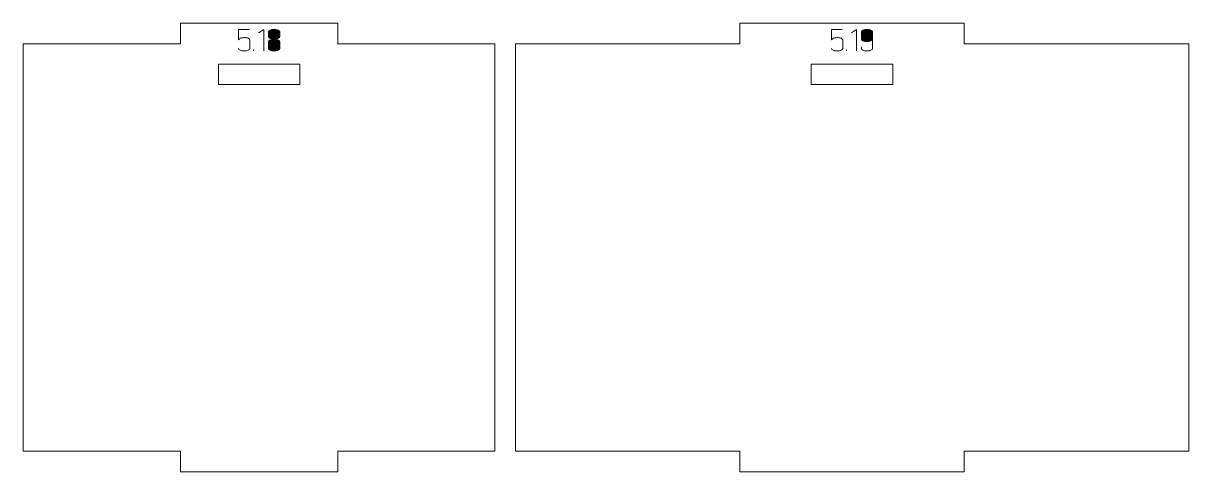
# Model space of a CAD drawing. Header units: centimetres. Extents: x -191 to 212, y -234 to 239.
# Drawn here: x 194.92 to 212.07, y 69.13 to 75.73 of the extents above; entities that cross this region are included whole.
import ezdxf

# ---------------------------------------------------------------- set-up
doc = ezdxf.new("R2010")
doc.units = ezdxf.units.CM
doc.header["$MEASUREMENT"] = 0
doc.layers.add('Capa 1', color=7, linetype='Continuous')

msp = doc.modelspace()

# ---------------------------------------------------------------- hatches: boundary and pattern name
at = {"layer": 'Capa 1', "true_color": 0x3e4095}
h = msp.add_hatch(color=175, dxfattribs=at)
edge = h.paths.add_edge_path()
edge.add_spline(control_points=[(198.16848, 75.32447), (198.14494, 75.32447), (198.12529, 75.32791), (198.10955, 75.33479), (198.0938, 75.34167), (198.08593, 75.35), (198.08593, 75.35978), (198.08593, 75.35), (198.0938, 75.34167), (198.10955, 75.33479), (198.12529, 75.32791), (198.14494, 75.32447), (198.16848, 75.32447), (198.19202, 75.32447), (198.21167, 75.32791), (198.22741, 75.33479), (198.24316, 75.34167), (198.25103, 75.35), (198.25103, 75.35978), (198.25103, 75.35978), (198.25103, 75.48544), (198.25103, 75.48544), (198.25103, 75.49523), (198.24316, 75.50356), (198.22741, 75.51044), (198.21167, 75.51732), (198.19202, 75.52076), (198.16848, 75.52076), (198.14708, 75.51892), (198.13057, 75.51647), (198.11895, 75.51342), (198.10733, 75.51036), (198.09633, 75.50103), (198.08593, 75.48544), (198.08593, 75.48544), (198.08593, 75.64091), (198.08593, 75.64091), (198.08593, 75.64091), (198.24553, 75.64091), (198.24553, 75.64091), (198.24553, 75.64091), (198.08593, 75.64091), (198.08593, 75.64091), (198.08593, 75.64091), (198.08593, 75.48544), (198.08593, 75.48544), (198.09633, 75.50103), (198.10733, 75.51036), (198.11895, 75.51342), (198.13057, 75.51647), (198.14708, 75.51892), (198.16848, 75.52076), (198.19202, 75.52076), (198.21167, 75.51732), (198.22741, 75.51044), (198.24316, 75.50356), (198.25103, 75.49523), (198.25103, 75.48544), (198.25103, 75.48544), (198.25103, 75.35978), (198.25103, 75.35978), (198.25103, 75.35), (198.24316, 75.34167), (198.22741, 75.33479), (198.21167, 75.32791), (198.19202, 75.32447), (198.16848, 75.32447)], knot_values=[0, 0, 0, 0, 0.04545455, 0.04545455, 0.04545455, 0.09090909, 0.09090909, 0.09090909, 0.13636364, 0.13636364, 0.13636364, 0.18181818, 0.18181818, 0.18181818, 0.22727273, 0.22727273, 0.22727273, 0.27272727, 0.27272727, 0.27272727, 0.31818182, 0.31818182, 0.31818182, 0.36363636, 0.36363636, 0.36363636, 0.40909091, 0.40909091, 0.40909091, 0.45454545, 0.45454545, 0.45454545, 0.5, 0.5, 0.5, 0.54545455, 0.54545455, 0.54545455, 0.59090909, 0.59090909, 0.59090909, 0.63636364, 0.63636364, 0.63636364, 0.68181818, 0.68181818, 0.68181818, 0.72727273, 0.72727273, 0.72727273, 0.77272727, 0.77272727, 0.77272727, 0.81818182, 0.81818182, 0.81818182, 0.86363636, 0.86363636, 0.86363636, 0.90909091, 0.90909091, 0.90909091, 0.95454545, 0.95454545, 0.95454545, 1, 1, 1, 1], degree=3, periodic=1)
h = msp.add_hatch(color=175, dxfattribs=at)
edge = h.paths.add_edge_path()
edge.add_spline(control_points=[(198.45557, 75.64137), (198.45557, 75.64137), (198.37944, 75.58863), (198.37944, 75.58863), (198.37944, 75.58863), (198.45557, 75.64137), (198.45557, 75.64137), (198.45557, 75.64137), (198.45557, 75.32447), (198.45557, 75.32447), (198.45557, 75.32447), (198.45557, 75.64137), (198.45557, 75.64137)], knot_values=[0, 0, 0, 0, 0.25, 0.25, 0.25, 0.5, 0.5, 0.5, 0.75, 0.75, 0.75, 1, 1, 1, 1], degree=3, periodic=1)
h = msp.add_hatch(color=175, dxfattribs=at)
edge = h.paths.add_edge_path()
edge.add_spline(control_points=[(198.5262, 75.5313), (198.5262, 75.52335), (198.53186, 75.51617), (198.54317, 75.50975), (198.55448, 75.50333), (198.57634, 75.49905), (198.60875, 75.49691), (198.64116, 75.49905), (198.66302, 75.50333), (198.67433, 75.50975), (198.68564, 75.51617), (198.6913, 75.52335), (198.6913, 75.5313), (198.6913, 75.5313), (198.6913, 75.6056), (198.6913, 75.6056), (198.6913, 75.61538), (198.68343, 75.62371), (198.66768, 75.63059), (198.65194, 75.63747), (198.63229, 75.64091), (198.60875, 75.64091), (198.58521, 75.64091), (198.56556, 75.63747), (198.54982, 75.63059), (198.53407, 75.62371), (198.5262, 75.61538), (198.5262, 75.6056), (198.5262, 75.6056), (198.5262, 75.5313), (198.5262, 75.5313)], knot_values=[0, 0, 0, 0, 0.1, 0.1, 0.1, 0.2, 0.2, 0.2, 0.3, 0.3, 0.3, 0.4, 0.4, 0.4, 0.5, 0.5, 0.5, 0.6, 0.6, 0.6, 0.7, 0.7, 0.7, 0.8, 0.8, 0.8, 0.9, 0.9, 0.9, 1, 1, 1, 1], degree=3, periodic=1)
h = msp.add_hatch(color=175, dxfattribs=at)
edge = h.paths.add_edge_path()
edge.add_spline(control_points=[(198.60875, 75.32447), (198.58521, 75.32447), (198.56556, 75.32791), (198.54982, 75.33479), (198.53407, 75.34167), (198.5262, 75.35), (198.5262, 75.35978), (198.5262, 75.35978), (198.5262, 75.46297), (198.5262, 75.46297), (198.5262, 75.47123), (198.53186, 75.47841), (198.54317, 75.48452), (198.55448, 75.49064), (198.57634, 75.49477), (198.60875, 75.49691), (198.57634, 75.49905), (198.55448, 75.50333), (198.54317, 75.50975), (198.53186, 75.51617), (198.5262, 75.52335), (198.5262, 75.5313), (198.5262, 75.5313), (198.5262, 75.6056), (198.5262, 75.6056), (198.5262, 75.61538), (198.53407, 75.62371), (198.54982, 75.63059), (198.56556, 75.63747), (198.58521, 75.64091), (198.60875, 75.64091), (198.63229, 75.64091), (198.65194, 75.63747), (198.66768, 75.63059), (198.68343, 75.62371), (198.6913, 75.61538), (198.6913, 75.6056), (198.6913, 75.6056), (198.6913, 75.5313), (198.6913, 75.5313), (198.6913, 75.52335), (198.68564, 75.51617), (198.67433, 75.50975), (198.66302, 75.50333), (198.64116, 75.49905), (198.60875, 75.49691), (198.64116, 75.49477), (198.66302, 75.49064), (198.67433, 75.48452), (198.68564, 75.47841), (198.6913, 75.47123), (198.6913, 75.46297), (198.6913, 75.46297), (198.6913, 75.35978), (198.6913, 75.35978), (198.6913, 75.35), (198.68343, 75.34167), (198.66768, 75.33479), (198.65194, 75.32791), (198.63229, 75.32447), (198.60875, 75.32447)], knot_values=[0, 0, 0, 0, 0.05, 0.05, 0.05, 0.1, 0.1, 0.1, 0.15, 0.15, 0.15, 0.2, 0.2, 0.2, 0.25, 0.25, 0.25, 0.3, 0.3, 0.3, 0.35, 0.35, 0.35, 0.4, 0.4, 0.4, 0.45, 0.45, 0.45, 0.5, 0.5, 0.5, 0.55, 0.55, 0.55, 0.6, 0.6, 0.6, 0.65, 0.65, 0.65, 0.7, 0.7, 0.7, 0.75, 0.75, 0.75, 0.8, 0.8, 0.8, 0.85, 0.85, 0.85, 0.9, 0.9, 0.9, 0.95, 0.95, 0.95, 1, 1, 1, 1], degree=3, periodic=1)
h = msp.add_hatch(color=175, dxfattribs=at)
edge = h.paths.add_edge_path()
edge.add_spline(control_points=[(198.5262, 75.35978), (198.5262, 75.35), (198.53407, 75.34167), (198.54982, 75.33479), (198.56556, 75.32791), (198.58521, 75.32447), (198.60875, 75.32447), (198.63229, 75.32447), (198.65194, 75.32791), (198.66768, 75.33479), (198.68343, 75.34167), (198.6913, 75.35), (198.6913, 75.35978), (198.6913, 75.35978), (198.6913, 75.46297), (198.6913, 75.46297), (198.6913, 75.47123), (198.68564, 75.47841), (198.67433, 75.48452), (198.66302, 75.49064), (198.64116, 75.49477), (198.60875, 75.49691), (198.57634, 75.49477), (198.55448, 75.49064), (198.54317, 75.48452), (198.53186, 75.47841), (198.5262, 75.47123), (198.5262, 75.46297), (198.5262, 75.46297), (198.5262, 75.35978), (198.5262, 75.35978)], knot_values=[0, 0, 0, 0, 0.1, 0.1, 0.1, 0.2, 0.2, 0.2, 0.3, 0.3, 0.3, 0.4, 0.4, 0.4, 0.5, 0.5, 0.5, 0.6, 0.6, 0.6, 0.7, 0.7, 0.7, 0.8, 0.8, 0.8, 0.9, 0.9, 0.9, 1, 1, 1, 1], degree=3, periodic=1)
h = msp.add_hatch(color=175, dxfattribs=at)
edge = h.paths.add_edge_path()
edge.add_spline(control_points=[(206.89569, 75.32447), (206.87215, 75.32447), (206.8525, 75.32791), (206.83676, 75.33479), (206.82101, 75.34167), (206.81314, 75.35), (206.81314, 75.35978), (206.81314, 75.35), (206.82101, 75.34167), (206.83676, 75.33479), (206.8525, 75.32791), (206.87215, 75.32447), (206.89569, 75.32447), (206.91923, 75.32447), (206.93888, 75.32791), (206.95462, 75.33479), (206.97037, 75.34167), (206.97824, 75.35), (206.97824, 75.35978), (206.97824, 75.35978), (206.97824, 75.48544), (206.97824, 75.48544), (206.97824, 75.49523), (206.97037, 75.50356), (206.95462, 75.51044), (206.93888, 75.51732), (206.91923, 75.52076), (206.89569, 75.52076), (206.87429, 75.51892), (206.85778, 75.51647), (206.84616, 75.51342), (206.83454, 75.51036), (206.82354, 75.50103), (206.81314, 75.48544), (206.81314, 75.48544), (206.81314, 75.64091), (206.81314, 75.64091), (206.81314, 75.64091), (206.97274, 75.64091), (206.97274, 75.64091), (206.97274, 75.64091), (206.81314, 75.64091), (206.81314, 75.64091), (206.81314, 75.64091), (206.81314, 75.48544), (206.81314, 75.48544), (206.82354, 75.50103), (206.83454, 75.51036), (206.84616, 75.51342), (206.85778, 75.51647), (206.87429, 75.51892), (206.89569, 75.52076), (206.91923, 75.52076), (206.93888, 75.51732), (206.95462, 75.51044), (206.97037, 75.50356), (206.97824, 75.49523), (206.97824, 75.48544), (206.97824, 75.48544), (206.97824, 75.35978), (206.97824, 75.35978), (206.97824, 75.35), (206.97037, 75.34167), (206.95462, 75.33479), (206.93888, 75.32791), (206.91923, 75.32447), (206.89569, 75.32447)], knot_values=[0, 0, 0, 0, 0.04545455, 0.04545455, 0.04545455, 0.09090909, 0.09090909, 0.09090909, 0.13636364, 0.13636364, 0.13636364, 0.18181818, 0.18181818, 0.18181818, 0.22727273, 0.22727273, 0.22727273, 0.27272727, 0.27272727, 0.27272727, 0.31818182, 0.31818182, 0.31818182, 0.36363636, 0.36363636, 0.36363636, 0.40909091, 0.40909091, 0.40909091, 0.45454545, 0.45454545, 0.45454545, 0.5, 0.5, 0.5, 0.54545455, 0.54545455, 0.54545455, 0.59090909, 0.59090909, 0.59090909, 0.63636364, 0.63636364, 0.63636364, 0.68181818, 0.68181818, 0.68181818, 0.72727273, 0.72727273, 0.72727273, 0.77272727, 0.77272727, 0.77272727, 0.81818182, 0.81818182, 0.81818182, 0.86363636, 0.86363636, 0.86363636, 0.90909091, 0.90909091, 0.90909091, 0.95454545, 0.95454545, 0.95454545, 1, 1, 1, 1], degree=3, periodic=1)
h = msp.add_hatch(color=175, dxfattribs=at)
edge = h.paths.add_edge_path()
edge.add_spline(control_points=[(207.18278, 75.64137), (207.18278, 75.64137), (207.10665, 75.58863), (207.10665, 75.58863), (207.10665, 75.58863), (207.18278, 75.64137), (207.18278, 75.64137), (207.18278, 75.64137), (207.18278, 75.32447), (207.18278, 75.32447), (207.18278, 75.32447), (207.18278, 75.64137), (207.18278, 75.64137)], knot_values=[0, 0, 0, 0, 0.25, 0.25, 0.25, 0.5, 0.5, 0.5, 0.75, 0.75, 0.75, 1, 1, 1, 1], degree=3, periodic=1)
h = msp.add_hatch(color=175, dxfattribs=at)
edge = h.paths.add_edge_path()
edge.add_spline(control_points=[(207.25341, 75.49828), (207.25341, 75.4885), (207.26128, 75.48017), (207.27703, 75.47329), (207.29277, 75.46641), (207.31242, 75.46297), (207.33596, 75.46297), (207.3592, 75.46236), (207.37876, 75.46519), (207.39466, 75.47145), (207.41056, 75.47772), (207.41851, 75.48667), (207.41851, 75.49828), (207.41851, 75.49828), (207.41851, 75.6056), (207.41851, 75.6056), (207.41851, 75.61538), (207.41064, 75.62371), (207.39489, 75.63059), (207.37915, 75.63747), (207.3595, 75.64091), (207.33596, 75.64091), (207.31242, 75.64091), (207.29277, 75.63747), (207.27703, 75.63059), (207.26128, 75.62371), (207.25341, 75.61538), (207.25341, 75.6056), (207.25341, 75.6056), (207.25341, 75.49828), (207.25341, 75.49828)], knot_values=[0, 0, 0, 0, 0.1, 0.1, 0.1, 0.2, 0.2, 0.2, 0.3, 0.3, 0.3, 0.4, 0.4, 0.4, 0.5, 0.5, 0.5, 0.6, 0.6, 0.6, 0.7, 0.7, 0.7, 0.8, 0.8, 0.8, 0.9, 0.9, 0.9, 1, 1, 1, 1], degree=3, periodic=1)
h = msp.add_hatch(color=175, dxfattribs=at)
edge = h.paths.add_edge_path()
edge.add_spline(control_points=[(207.33596, 75.32447), (207.31242, 75.32447), (207.29277, 75.32791), (207.27703, 75.33479), (207.26128, 75.34167), (207.25341, 75.35), (207.25341, 75.35978), (207.25341, 75.35978), (207.25341, 75.38501), (207.25341, 75.38501), (207.25341, 75.38501), (207.25341, 75.35978), (207.25341, 75.35978), (207.25341, 75.35), (207.26128, 75.34167), (207.27703, 75.33479), (207.29277, 75.32791), (207.31242, 75.32447), (207.33596, 75.32447), (207.3595, 75.32447), (207.37915, 75.32791), (207.39489, 75.33479), (207.41064, 75.34167), (207.41851, 75.35), (207.41851, 75.35978), (207.41851, 75.35978), (207.41851, 75.49828), (207.41851, 75.49828), (207.41851, 75.48667), (207.41056, 75.47772), (207.39466, 75.47145), (207.37876, 75.46519), (207.3592, 75.46236), (207.33596, 75.46297), (207.31242, 75.46297), (207.29277, 75.46641), (207.27703, 75.47329), (207.26128, 75.48017), (207.25341, 75.4885), (207.25341, 75.49828), (207.25341, 75.49828), (207.25341, 75.6056), (207.25341, 75.6056), (207.25341, 75.61538), (207.26128, 75.62371), (207.27703, 75.63059), (207.29277, 75.63747), (207.31242, 75.64091), (207.33596, 75.64091), (207.3595, 75.64091), (207.37915, 75.63747), (207.39489, 75.63059), (207.41064, 75.62371), (207.41851, 75.61538), (207.41851, 75.6056), (207.41851, 75.6056), (207.41851, 75.49828), (207.41851, 75.49828), (207.41851, 75.49828), (207.41851, 75.35978), (207.41851, 75.35978), (207.41851, 75.35), (207.41064, 75.34167), (207.39489, 75.33479), (207.37915, 75.32791), (207.3595, 75.32447), (207.33596, 75.32447)], knot_values=[0, 0, 0, 0, 0.04545455, 0.04545455, 0.04545455, 0.09090909, 0.09090909, 0.09090909, 0.13636364, 0.13636364, 0.13636364, 0.18181818, 0.18181818, 0.18181818, 0.22727273, 0.22727273, 0.22727273, 0.27272727, 0.27272727, 0.27272727, 0.31818182, 0.31818182, 0.31818182, 0.36363636, 0.36363636, 0.36363636, 0.40909091, 0.40909091, 0.40909091, 0.45454545, 0.45454545, 0.45454545, 0.5, 0.5, 0.5, 0.54545455, 0.54545455, 0.54545455, 0.59090909, 0.59090909, 0.59090909, 0.63636364, 0.63636364, 0.63636364, 0.68181818, 0.68181818, 0.68181818, 0.72727273, 0.72727273, 0.72727273, 0.77272727, 0.77272727, 0.77272727, 0.81818182, 0.81818182, 0.81818182, 0.86363636, 0.86363636, 0.86363636, 0.90909091, 0.90909091, 0.90909091, 0.95454545, 0.95454545, 0.95454545, 1, 1, 1, 1], degree=3, periodic=1)
h = msp.add_hatch(color=175, dxfattribs=at)
edge = h.paths.add_edge_path()
edge.add_spline(control_points=[(198.30606, 75.32447), (198.30606, 75.32447), (198.30606, 75.34694), (198.30606, 75.34694), (198.30606, 75.34694), (198.30606, 75.32447), (198.30606, 75.32447)], knot_values=[0, 0, 0, 0, 0.5, 0.5, 0.5, 1, 1, 1, 1], degree=3, periodic=1)
h = msp.add_hatch(color=175, dxfattribs=at)
edge = h.paths.add_edge_path()
edge.add_spline(control_points=[(207.03327, 75.32447), (207.03327, 75.32447), (207.03327, 75.34694), (207.03327, 75.34694), (207.03327, 75.34694), (207.03327, 75.32447), (207.03327, 75.32447)], knot_values=[0, 0, 0, 0, 0.5, 0.5, 0.5, 1, 1, 1, 1], degree=3, periodic=1)

# ---------------------------------------------------------------- linework, layer by layer
at = {"layer": 'Capa 1', "color": 240, "lineweight": 9}
for points, knots in [([(194.91703, 75.43087), (194.91703, 75.43087), (194.91703, 69.43087), (194.91703, 69.43087), (194.91703, 69.43087), (197.23142, 69.43087), (197.23142, 69.43087), (197.23142, 69.43087), (197.23142, 69.13087), (197.23142, 69.13087), (197.23142, 69.13087), (199.54581, 69.13087), (199.54581, 69.13087), (199.54581, 69.13087), (199.54581, 69.43087), (199.54581, 69.43087), (199.54581, 69.43087), (201.8602, 69.43087), (201.8602, 69.43087), (201.8602, 69.43087), (201.8602, 75.43087), (201.8602, 75.43087), (201.8602, 75.43087), (199.54581, 75.43087), (199.54581, 75.43087), (199.54581, 75.43087), (199.54581, 75.73087), (199.54581, 75.73087), (199.54581, 75.73087), (197.23142, 75.73087), (197.23142, 75.73087), (197.23142, 75.73087), (197.23142, 75.43087), (197.23142, 75.43087), (197.23142, 75.43087), (194.91703, 75.43087), (194.91703, 75.43087)], [0, 0, 0, 0, 0.08333333, 0.08333333, 0.08333333, 0.16666667, 0.16666667, 0.16666667, 0.25, 0.25, 0.25, 0.33333333, 0.33333333, 0.33333333, 0.41666667, 0.41666667, 0.41666667, 0.5, 0.5, 0.5, 0.58333333, 0.58333333, 0.58333333, 0.66666667, 0.66666667, 0.66666667, 0.75, 0.75, 0.75, 0.83333333, 0.83333333, 0.83333333, 0.91666667, 0.91666667, 0.91666667, 1, 1, 1, 1]), ([(202.1602, 75.43087), (202.1602, 75.43087), (202.1602, 69.43087), (202.1602, 69.43087), (202.1602, 69.43087), (205.46395, 69.43087), (205.46395, 69.43087), (205.46395, 69.43087), (205.46395, 69.13087), (205.46395, 69.13087), (205.46395, 69.13087), (208.76769, 69.13087), (208.76769, 69.13087), (208.76769, 69.13087), (208.76769, 69.43087), (208.76769, 69.43087), (208.76769, 69.43087), (212.07144, 69.43087), (212.07144, 69.43087), (212.07144, 69.43087), (212.07144, 75.43087), (212.07144, 75.43087), (212.07144, 75.43087), (208.76769, 75.43087), (208.76769, 75.43087), (208.76769, 75.43087), (208.76769, 75.73087), (208.76769, 75.73087), (208.76769, 75.73087), (205.46395, 75.73087), (205.46395, 75.73087), (205.46395, 75.73087), (205.46395, 75.43087), (205.46395, 75.43087), (205.46395, 75.43087), (202.1602, 75.43087), (202.1602, 75.43087)], [0, 0, 0, 0, 0.08333333, 0.08333333, 0.08333333, 0.16666667, 0.16666667, 0.16666667, 0.25, 0.25, 0.25, 0.33333333, 0.33333333, 0.33333333, 0.41666667, 0.41666667, 0.41666667, 0.5, 0.5, 0.5, 0.58333333, 0.58333333, 0.58333333, 0.66666667, 0.66666667, 0.66666667, 0.75, 0.75, 0.75, 0.83333333, 0.83333333, 0.83333333, 0.91666667, 0.91666667, 0.91666667, 1, 1, 1, 1]), ([(197.78861, 74.83107), (197.78861, 74.83107), (198.98861, 74.83107), (198.98861, 74.83107), (198.98861, 74.83107), (198.98861, 75.13107), (198.98861, 75.13107), (198.98861, 75.13107), (197.78861, 75.13107), (197.78861, 75.13107), (197.78861, 75.13107), (197.78861, 74.83107), (197.78861, 74.83107)], [0, 0, 0, 0, 0.25, 0.25, 0.25, 0.5, 0.5, 0.5, 0.75, 0.75, 0.75, 1, 1, 1, 1]), ([(206.51582, 74.83107), (206.51582, 74.83107), (207.71582, 74.83107), (207.71582, 74.83107), (207.71582, 74.83107), (207.71582, 75.13107), (207.71582, 75.13107), (207.71582, 75.13107), (206.51582, 75.13107), (206.51582, 75.13107), (206.51582, 75.13107), (206.51582, 74.83107), (206.51582, 74.83107)], [0, 0, 0, 0, 0.25, 0.25, 0.25, 0.5, 0.5, 0.5, 0.75, 0.75, 0.75, 1, 1, 1, 1])]:
    msp.add_open_spline(points, degree=3, knots=knots, dxfattribs=at)
at = {"layer": 'Capa 1', "color": 114, "lineweight": 9}
for points, knots in [([(198.16848, 75.32447), (198.14494, 75.32447), (198.12529, 75.32791), (198.10955, 75.33479), (198.0938, 75.34167), (198.08593, 75.35), (198.08593, 75.35978), (198.08593, 75.35), (198.0938, 75.34167), (198.10955, 75.33479), (198.12529, 75.32791), (198.14494, 75.32447), (198.16848, 75.32447), (198.19202, 75.32447), (198.21167, 75.32791), (198.22741, 75.33479), (198.24316, 75.34167), (198.25103, 75.35), (198.25103, 75.35978), (198.25103, 75.35978), (198.25103, 75.48544), (198.25103, 75.48544), (198.25103, 75.49523), (198.24316, 75.50356), (198.22741, 75.51044), (198.21167, 75.51732), (198.19202, 75.52076), (198.16848, 75.52076), (198.14708, 75.51892), (198.13057, 75.51647), (198.11895, 75.51342), (198.10733, 75.51036), (198.09633, 75.50103), (198.08593, 75.48544), (198.08593, 75.48544), (198.08593, 75.64091), (198.08593, 75.64091), (198.08593, 75.64091), (198.24553, 75.64091), (198.24553, 75.64091), (198.24553, 75.64091), (198.08593, 75.64091), (198.08593, 75.64091), (198.08593, 75.64091), (198.08593, 75.48544), (198.08593, 75.48544), (198.09633, 75.50103), (198.10733, 75.51036), (198.11895, 75.51342), (198.13057, 75.51647), (198.14708, 75.51892), (198.16848, 75.52076), (198.19202, 75.52076), (198.21167, 75.51732), (198.22741, 75.51044), (198.24316, 75.50356), (198.25103, 75.49523), (198.25103, 75.48544), (198.25103, 75.48544), (198.25103, 75.35978), (198.25103, 75.35978), (198.25103, 75.35), (198.24316, 75.34167), (198.22741, 75.33479), (198.21167, 75.32791), (198.19202, 75.32447), (198.16848, 75.32447)], [0, 0, 0, 0, 0.04545455, 0.04545455, 0.04545455, 0.09090909, 0.09090909, 0.09090909, 0.13636364, 0.13636364, 0.13636364, 0.18181818, 0.18181818, 0.18181818, 0.22727273, 0.22727273, 0.22727273, 0.27272727, 0.27272727, 0.27272727, 0.31818182, 0.31818182, 0.31818182, 0.36363636, 0.36363636, 0.36363636, 0.40909091, 0.40909091, 0.40909091, 0.45454545, 0.45454545, 0.45454545, 0.5, 0.5, 0.5, 0.54545455, 0.54545455, 0.54545455, 0.59090909, 0.59090909, 0.59090909, 0.63636364, 0.63636364, 0.63636364, 0.68181818, 0.68181818, 0.68181818, 0.72727273, 0.72727273, 0.72727273, 0.77272727, 0.77272727, 0.77272727, 0.81818182, 0.81818182, 0.81818182, 0.86363636, 0.86363636, 0.86363636, 0.90909091, 0.90909091, 0.90909091, 0.95454545, 0.95454545, 0.95454545, 1, 1, 1, 1]), ([(198.45557, 75.64137), (198.45557, 75.64137), (198.37944, 75.58863), (198.37944, 75.58863), (198.37944, 75.58863), (198.45557, 75.64137), (198.45557, 75.64137), (198.45557, 75.64137), (198.45557, 75.32447), (198.45557, 75.32447), (198.45557, 75.32447), (198.45557, 75.64137), (198.45557, 75.64137)], [0, 0, 0, 0, 0.25, 0.25, 0.25, 0.5, 0.5, 0.5, 0.75, 0.75, 0.75, 1, 1, 1, 1]), ([(198.5262, 75.5313), (198.5262, 75.52335), (198.53186, 75.51617), (198.54317, 75.50975), (198.55448, 75.50333), (198.57634, 75.49905), (198.60875, 75.49691), (198.64116, 75.49905), (198.66302, 75.50333), (198.67433, 75.50975), (198.68564, 75.51617), (198.6913, 75.52335), (198.6913, 75.5313), (198.6913, 75.5313), (198.6913, 75.6056), (198.6913, 75.6056), (198.6913, 75.61538), (198.68343, 75.62371), (198.66768, 75.63059), (198.65194, 75.63747), (198.63229, 75.64091), (198.60875, 75.64091), (198.58521, 75.64091), (198.56556, 75.63747), (198.54982, 75.63059), (198.53407, 75.62371), (198.5262, 75.61538), (198.5262, 75.6056), (198.5262, 75.6056), (198.5262, 75.5313), (198.5262, 75.5313)], [0, 0, 0, 0, 0.1, 0.1, 0.1, 0.2, 0.2, 0.2, 0.3, 0.3, 0.3, 0.4, 0.4, 0.4, 0.5, 0.5, 0.5, 0.6, 0.6, 0.6, 0.7, 0.7, 0.7, 0.8, 0.8, 0.8, 0.9, 0.9, 0.9, 1, 1, 1, 1]), ([(198.60875, 75.32447), (198.58521, 75.32447), (198.56556, 75.32791), (198.54982, 75.33479), (198.53407, 75.34167), (198.5262, 75.35), (198.5262, 75.35978), (198.5262, 75.35978), (198.5262, 75.46297), (198.5262, 75.46297), (198.5262, 75.47123), (198.53186, 75.47841), (198.54317, 75.48452), (198.55448, 75.49064), (198.57634, 75.49477), (198.60875, 75.49691), (198.57634, 75.49905), (198.55448, 75.50333), (198.54317, 75.50975), (198.53186, 75.51617), (198.5262, 75.52335), (198.5262, 75.5313), (198.5262, 75.5313), (198.5262, 75.6056), (198.5262, 75.6056), (198.5262, 75.61538), (198.53407, 75.62371), (198.54982, 75.63059), (198.56556, 75.63747), (198.58521, 75.64091), (198.60875, 75.64091), (198.63229, 75.64091), (198.65194, 75.63747), (198.66768, 75.63059), (198.68343, 75.62371), (198.6913, 75.61538), (198.6913, 75.6056), (198.6913, 75.6056), (198.6913, 75.5313), (198.6913, 75.5313), (198.6913, 75.52335), (198.68564, 75.51617), (198.67433, 75.50975), (198.66302, 75.50333), (198.64116, 75.49905), (198.60875, 75.49691), (198.64116, 75.49477), (198.66302, 75.49064), (198.67433, 75.48452), (198.68564, 75.47841), (198.6913, 75.47123), (198.6913, 75.46297), (198.6913, 75.46297), (198.6913, 75.35978), (198.6913, 75.35978), (198.6913, 75.35), (198.68343, 75.34167), (198.66768, 75.33479), (198.65194, 75.32791), (198.63229, 75.32447), (198.60875, 75.32447)], [0, 0, 0, 0, 0.05, 0.05, 0.05, 0.1, 0.1, 0.1, 0.15, 0.15, 0.15, 0.2, 0.2, 0.2, 0.25, 0.25, 0.25, 0.3, 0.3, 0.3, 0.35, 0.35, 0.35, 0.4, 0.4, 0.4, 0.45, 0.45, 0.45, 0.5, 0.5, 0.5, 0.55, 0.55, 0.55, 0.6, 0.6, 0.6, 0.65, 0.65, 0.65, 0.7, 0.7, 0.7, 0.75, 0.75, 0.75, 0.8, 0.8, 0.8, 0.85, 0.85, 0.85, 0.9, 0.9, 0.9, 0.95, 0.95, 0.95, 1, 1, 1, 1]), ([(198.5262, 75.35978), (198.5262, 75.35), (198.53407, 75.34167), (198.54982, 75.33479), (198.56556, 75.32791), (198.58521, 75.32447), (198.60875, 75.32447), (198.63229, 75.32447), (198.65194, 75.32791), (198.66768, 75.33479), (198.68343, 75.34167), (198.6913, 75.35), (198.6913, 75.35978), (198.6913, 75.35978), (198.6913, 75.46297), (198.6913, 75.46297), (198.6913, 75.47123), (198.68564, 75.47841), (198.67433, 75.48452), (198.66302, 75.49064), (198.64116, 75.49477), (198.60875, 75.49691), (198.57634, 75.49477), (198.55448, 75.49064), (198.54317, 75.48452), (198.53186, 75.47841), (198.5262, 75.47123), (198.5262, 75.46297), (198.5262, 75.46297), (198.5262, 75.35978), (198.5262, 75.35978)], [0, 0, 0, 0, 0.1, 0.1, 0.1, 0.2, 0.2, 0.2, 0.3, 0.3, 0.3, 0.4, 0.4, 0.4, 0.5, 0.5, 0.5, 0.6, 0.6, 0.6, 0.7, 0.7, 0.7, 0.8, 0.8, 0.8, 0.9, 0.9, 0.9, 1, 1, 1, 1]), ([(206.89569, 75.32447), (206.87215, 75.32447), (206.8525, 75.32791), (206.83676, 75.33479), (206.82101, 75.34167), (206.81314, 75.35), (206.81314, 75.35978), (206.81314, 75.35), (206.82101, 75.34167), (206.83676, 75.33479), (206.8525, 75.32791), (206.87215, 75.32447), (206.89569, 75.32447), (206.91923, 75.32447), (206.93888, 75.32791), (206.95462, 75.33479), (206.97037, 75.34167), (206.97824, 75.35), (206.97824, 75.35978), (206.97824, 75.35978), (206.97824, 75.48544), (206.97824, 75.48544), (206.97824, 75.49523), (206.97037, 75.50356), (206.95462, 75.51044), (206.93888, 75.51732), (206.91923, 75.52076), (206.89569, 75.52076), (206.87429, 75.51892), (206.85778, 75.51647), (206.84616, 75.51342), (206.83454, 75.51036), (206.82354, 75.50103), (206.81314, 75.48544), (206.81314, 75.48544), (206.81314, 75.64091), (206.81314, 75.64091), (206.81314, 75.64091), (206.97274, 75.64091), (206.97274, 75.64091), (206.97274, 75.64091), (206.81314, 75.64091), (206.81314, 75.64091), (206.81314, 75.64091), (206.81314, 75.48544), (206.81314, 75.48544), (206.82354, 75.50103), (206.83454, 75.51036), (206.84616, 75.51342), (206.85778, 75.51647), (206.87429, 75.51892), (206.89569, 75.52076), (206.91923, 75.52076), (206.93888, 75.51732), (206.95462, 75.51044), (206.97037, 75.50356), (206.97824, 75.49523), (206.97824, 75.48544), (206.97824, 75.48544), (206.97824, 75.35978), (206.97824, 75.35978), (206.97824, 75.35), (206.97037, 75.34167), (206.95462, 75.33479), (206.93888, 75.32791), (206.91923, 75.32447), (206.89569, 75.32447)], [0, 0, 0, 0, 0.04545455, 0.04545455, 0.04545455, 0.09090909, 0.09090909, 0.09090909, 0.13636364, 0.13636364, 0.13636364, 0.18181818, 0.18181818, 0.18181818, 0.22727273, 0.22727273, 0.22727273, 0.27272727, 0.27272727, 0.27272727, 0.31818182, 0.31818182, 0.31818182, 0.36363636, 0.36363636, 0.36363636, 0.40909091, 0.40909091, 0.40909091, 0.45454545, 0.45454545, 0.45454545, 0.5, 0.5, 0.5, 0.54545455, 0.54545455, 0.54545455, 0.59090909, 0.59090909, 0.59090909, 0.63636364, 0.63636364, 0.63636364, 0.68181818, 0.68181818, 0.68181818, 0.72727273, 0.72727273, 0.72727273, 0.77272727, 0.77272727, 0.77272727, 0.81818182, 0.81818182, 0.81818182, 0.86363636, 0.86363636, 0.86363636, 0.90909091, 0.90909091, 0.90909091, 0.95454545, 0.95454545, 0.95454545, 1, 1, 1, 1]), ([(207.18278, 75.64137), (207.18278, 75.64137), (207.10665, 75.58863), (207.10665, 75.58863), (207.10665, 75.58863), (207.18278, 75.64137), (207.18278, 75.64137), (207.18278, 75.64137), (207.18278, 75.32447), (207.18278, 75.32447), (207.18278, 75.32447), (207.18278, 75.64137), (207.18278, 75.64137)], [0, 0, 0, 0, 0.25, 0.25, 0.25, 0.5, 0.5, 0.5, 0.75, 0.75, 0.75, 1, 1, 1, 1]), ([(207.25341, 75.49828), (207.25341, 75.4885), (207.26128, 75.48017), (207.27703, 75.47329), (207.29277, 75.46641), (207.31242, 75.46297), (207.33596, 75.46297), (207.3592, 75.46236), (207.37876, 75.46519), (207.39466, 75.47145), (207.41056, 75.47772), (207.41851, 75.48667), (207.41851, 75.49828), (207.41851, 75.49828), (207.41851, 75.6056), (207.41851, 75.6056), (207.41851, 75.61538), (207.41064, 75.62371), (207.39489, 75.63059), (207.37915, 75.63747), (207.3595, 75.64091), (207.33596, 75.64091), (207.31242, 75.64091), (207.29277, 75.63747), (207.27703, 75.63059), (207.26128, 75.62371), (207.25341, 75.61538), (207.25341, 75.6056), (207.25341, 75.6056), (207.25341, 75.49828), (207.25341, 75.49828)], [0, 0, 0, 0, 0.1, 0.1, 0.1, 0.2, 0.2, 0.2, 0.3, 0.3, 0.3, 0.4, 0.4, 0.4, 0.5, 0.5, 0.5, 0.6, 0.6, 0.6, 0.7, 0.7, 0.7, 0.8, 0.8, 0.8, 0.9, 0.9, 0.9, 1, 1, 1, 1]), ([(207.33596, 75.32447), (207.31242, 75.32447), (207.29277, 75.32791), (207.27703, 75.33479), (207.26128, 75.34167), (207.25341, 75.35), (207.25341, 75.35978), (207.25341, 75.35978), (207.25341, 75.38501), (207.25341, 75.38501), (207.25341, 75.38501), (207.25341, 75.35978), (207.25341, 75.35978), (207.25341, 75.35), (207.26128, 75.34167), (207.27703, 75.33479), (207.29277, 75.32791), (207.31242, 75.32447), (207.33596, 75.32447), (207.3595, 75.32447), (207.37915, 75.32791), (207.39489, 75.33479), (207.41064, 75.34167), (207.41851, 75.35), (207.41851, 75.35978), (207.41851, 75.35978), (207.41851, 75.49828), (207.41851, 75.49828), (207.41851, 75.48667), (207.41056, 75.47772), (207.39466, 75.47145), (207.37876, 75.46519), (207.3592, 75.46236), (207.33596, 75.46297), (207.31242, 75.46297), (207.29277, 75.46641), (207.27703, 75.47329), (207.26128, 75.48017), (207.25341, 75.4885), (207.25341, 75.49828), (207.25341, 75.49828), (207.25341, 75.6056), (207.25341, 75.6056), (207.25341, 75.61538), (207.26128, 75.62371), (207.27703, 75.63059), (207.29277, 75.63747), (207.31242, 75.64091), (207.33596, 75.64091), (207.3595, 75.64091), (207.37915, 75.63747), (207.39489, 75.63059), (207.41064, 75.62371), (207.41851, 75.61538), (207.41851, 75.6056), (207.41851, 75.6056), (207.41851, 75.49828), (207.41851, 75.49828), (207.41851, 75.49828), (207.41851, 75.35978), (207.41851, 75.35978), (207.41851, 75.35), (207.41064, 75.34167), (207.39489, 75.33479), (207.37915, 75.32791), (207.3595, 75.32447), (207.33596, 75.32447)], [0, 0, 0, 0, 0.04545455, 0.04545455, 0.04545455, 0.09090909, 0.09090909, 0.09090909, 0.13636364, 0.13636364, 0.13636364, 0.18181818, 0.18181818, 0.18181818, 0.22727273, 0.22727273, 0.22727273, 0.27272727, 0.27272727, 0.27272727, 0.31818182, 0.31818182, 0.31818182, 0.36363636, 0.36363636, 0.36363636, 0.40909091, 0.40909091, 0.40909091, 0.45454545, 0.45454545, 0.45454545, 0.5, 0.5, 0.5, 0.54545455, 0.54545455, 0.54545455, 0.59090909, 0.59090909, 0.59090909, 0.63636364, 0.63636364, 0.63636364, 0.68181818, 0.68181818, 0.68181818, 0.72727273, 0.72727273, 0.72727273, 0.77272727, 0.77272727, 0.77272727, 0.81818182, 0.81818182, 0.81818182, 0.86363636, 0.86363636, 0.86363636, 0.90909091, 0.90909091, 0.90909091, 0.95454545, 0.95454545, 0.95454545, 1, 1, 1, 1]), ([(198.30606, 75.32447), (198.30606, 75.32447), (198.30606, 75.34694), (198.30606, 75.34694), (198.30606, 75.34694), (198.30606, 75.32447), (198.30606, 75.32447)], [0, 0, 0, 0, 0.5, 0.5, 0.5, 1, 1, 1, 1]), ([(207.03327, 75.32447), (207.03327, 75.32447), (207.03327, 75.34694), (207.03327, 75.34694), (207.03327, 75.34694), (207.03327, 75.32447), (207.03327, 75.32447)], [0, 0, 0, 0, 0.5, 0.5, 0.5, 1, 1, 1, 1])]:
    msp.add_open_spline(points, degree=3, knots=knots, dxfattribs=at)

doc.saveas('drawing.dxf')
